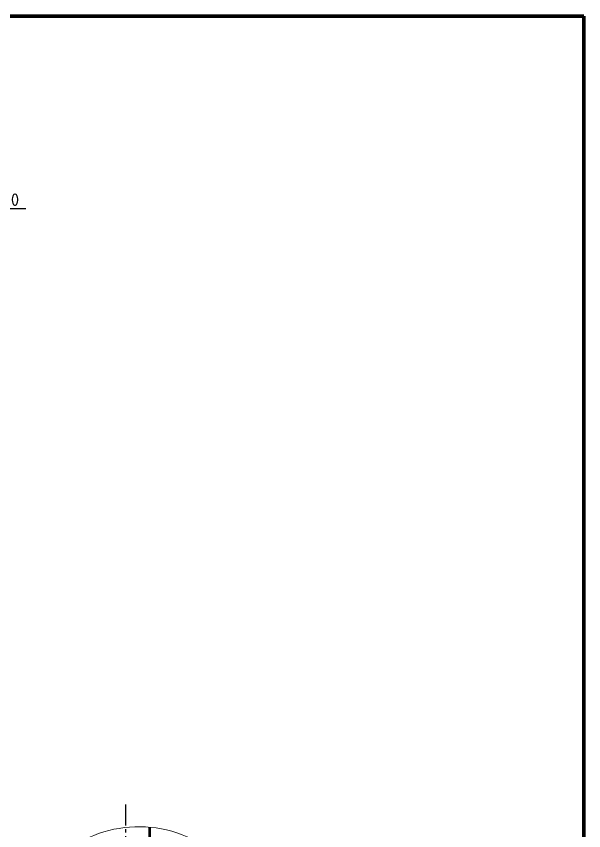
# Model space of a CAD drawing. Header units: millimetres. Extents: x 55 to 11032, y -227 to 3957.
# Drawn here: x 2386.5 to 2669, y 1905.1 to 2310.5 of the extents above; entities that cross this region are included whole.
import ezdxf
from ezdxf import colors
from ezdxf.entities.mleader import LeaderData, LeaderLine
from ezdxf.math import Vec2, Vec3

# ---------------------------------------------------------------- set-up
doc = ezdxf.new("R2010")
doc.units = ezdxf.units.MM
doc.header["$LTSCALE"] = 0.7
doc.linetypes.add('CENTER2', pattern=[1.125, 0.75, -0.125, 0.125, -0.125])
doc.layers.get('0').update_dxf_attribs({"color": 255})
for name, color, linetype, lineweight in [('AM_5', 10, 'Continuous', 25), ('CON', 7, 'Continuous', 50), ('KHUNGBV', 5, 'Continuous', 70)]:
    doc.layers.add(name, color=color, linetype=linetype, lineweight=lineweight)
doc.styles.add('TCVN7824', font='tcvn+7284-2003r.ttf', dxfattribs={"height": 3.5})

# ---------------------------------------------------------------- blocks, each defined once
blk = doc.blocks.new('dfhjd')
at = {"layer": 'KHUNGBV', "color": 9, "ltscale": 5}
for p, q in [((6559.44, 3469.71), (7718.44, 3469.71)), ((7718.44, 3469.71), (7718.44, 2639.71))]:
    blk.add_line(p, q, dxfattribs=at)
blk = doc.blocks.new('_Dot')
at = {"color": 0, "linetype": 'ByBlock', "lineweight": -2}
blk.add_line((-0.5, 0), (-1, 0), dxfattribs=at)
at = {"color": 0, "linetype": 'ByBlock', "const_width": 0.5}
blk.add_lwpolyline([(-0.25, 0, 1), (0.25, 0, 1)], format="xyb", close=True, dxfattribs=at)
blk = doc.blocks.new('*U834')
at = {"layer": 'AM_5', "color": 0, "linetype": 'CENTER2', "ltscale": 20, "transparency": 16777216}
blk.add_line((0, 71.98), (0, -72.19), dxfattribs=at)

msp = doc.modelspace()

# ---------------------------------------------------------------- linework, layer by layer
at = {"color": 7, "linetype": 'Continuous', "lineweight": 18}
msp.add_arc((2447.51, 1846.163), 60.86, 58.88065, 301.11935, dxfattribs=at)
at = {"layer": 'CON', "color": 7, "linetype": 'Continuous'}
msp.add_line((2452.964, 1899.136), (2452.964, 1906.778), dxfattribs=at)

# ---------------------------------------------------------------- block references
at = {"layer": 'AM_5', "xscale": 0.75, "yscale": 0.75, "zscale": 0.75}
msp.add_blockref('dfhjd', (-3119.828, -291.81), dxfattribs=at)
at = {"layer": 'AM_5', "linetype": 'CENTER2', "ltscale": 20}
msp.add_blockref('*U834', (2440.964, 1846.163), dxfattribs=at)

# ---------------------------------------------------------------- leaders
at = {"layer": 'AM_5', "ltscale": 0.2}
ml = msp.add_multileader_mtext('Standard', dxfattribs=at)
ml.set_content('10', color=256, style='TCVN7824')
ml.set_leader_properties()
ml.set_arrow_properties(name='DOT')
ml.build(insert=Vec2(0, 0))
ml.multileader.update_dxf_attribs({"text_left_attachment_type": 6, "text_right_attachment_type": 6, "dogleg_length": 0.36, "arrow_head_size": 3})
ctx = ml.context
ctx.base_point, ctx.char_height, ctx.arrow_head_size, ctx.plane_origin = Vec3(2379.684, 2214.797), 6.25, 3, Vec3(2262.942, 2214.797)
ctx.left_attachment, ctx.right_attachment, ctx.text_align_type = 6, 6, 2
notes = []
notes.append((ctx, [(0, (1, 1, 0), (2379.324, 2214.797), (1, 0), 0.36, [(0, [(2262.942, 2214.797)], 0, [])])]))
ctx.mtext.insert, ctx.mtext.alignment, ctx.mtext.flow_direction = Vec3(2387.934, 2222.297), 3, 5
for ctx, leaders in notes:
    for number, flags, end, landing, length, lines in leaders:
        leader = LeaderData()
        leader.index, (leader.has_last_leader_line, leader.has_dogleg_vector, leader.attachment_direction) = number, flags
        leader.last_leader_point, leader.dogleg_vector, leader.dogleg_length = Vec3(end), Vec3(landing), length
        for number, points, colour, breaks in lines:
            line = LeaderLine()
            line.index, line.vertices, line.color, line.breaks = number, Vec3.list(points), colors.encode_raw_color(colour), breaks
            leader.lines.append(line)
        ctx.leaders.append(leader)

doc.saveas('drawing.dxf')
